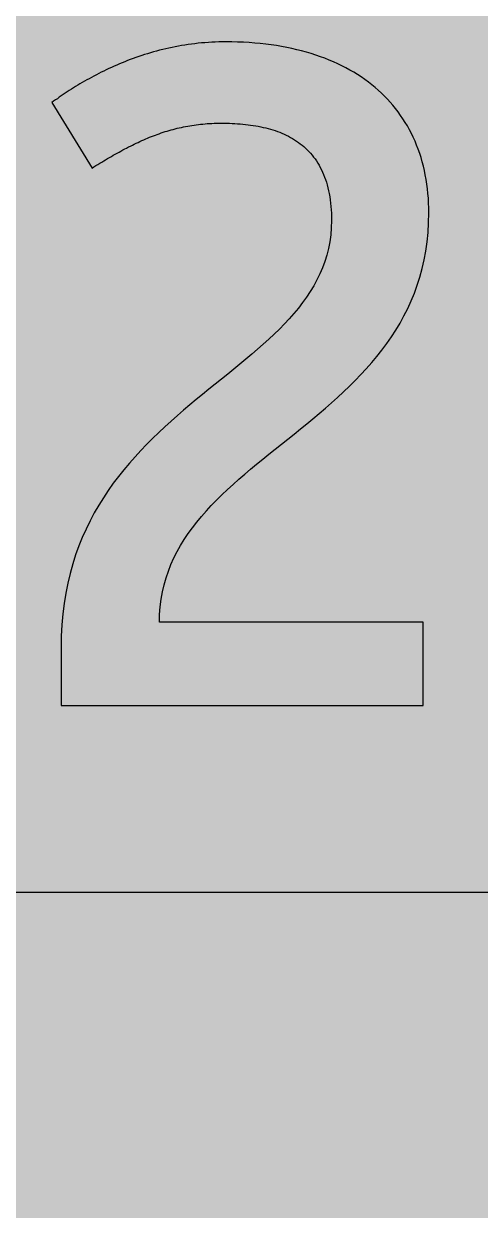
# Model space of a CAD drawing. Header units: millimetres. Extents: x 0 to 183, y 0 to 141.
# Drawn here: x 84.31 to 101.53, y 72.72 to 117.5 of the extents above; entities that cross this region are included whole.
import ezdxf

# ---------------------------------------------------------------- set-up
doc = ezdxf.new("R2010")
doc.units = ezdxf.units.MM

msp = doc.modelspace()

# ---------------------------------------------------------------- hatches: boundary and pattern name
for color, points in [(254, [(14.1633, 0.0536), (13.9878, 0.0533), (13.8125, 0.0559), (13.6373, 0.061), (13.462, 0.0686), (13.2893, 0.0787), (13.114, 0.0914), (12.9413, 0.1041), (12.7686, 0.1219), (12.5959, 0.1397), (12.4231, 0.16), (12.2504, 0.1829), (12.0777, 0.2057), (11.9075, 0.2337), (11.7373, 0.2616), (11.5672, 0.2921), (11.397, 0.3251), (11.2268, 0.3607), (11.0592, 0.3988), (10.8915, 0.4369), (10.7239, 0.4775), (10.5562, 0.5207), (10.3886, 0.5664), (10.2235, 0.6121), (10.0584, 0.6629), (9.8933, 0.7137), (9.7307, 0.7671), (9.5682, 0.8204), (9.4056, 0.8788), (9.2431, 0.9373), (9.083, 0.9982), (8.923, 1.0617), (8.763, 1.1252), (8.6055, 1.1938), (8.4455, 1.2624), (8.2906, 1.331), (8.1331, 1.4046), (7.9781, 1.4783), (7.8232, 1.5545), (7.6708, 1.6332), (7.5184, 1.7145), (7.366, 1.7958), (7.2161, 1.8796), (7.0663, 1.966), (6.919, 2.0523), (6.7716, 2.1438), (6.6243, 2.2352), (6.4795, 2.3266), (6.3348, 2.4232), (6.19, 2.5197), (6.0477, 2.6187), (5.908, 2.7178), (5.7683, 2.8194), (5.6286, 2.9235), (5.4915, 3.0302), (5.3543, 3.1369), (5.2197, 3.2461), (5.0851, 3.3579), (4.953, 3.4722), (4.8209, 3.5865), (4.6914, 3.7033), (4.5644, 3.8202), (4.4348, 3.9395), (4.3104, 4.0615), (4.1859, 4.1859), (4.0615, 4.3104), (3.9395, 4.4348), (3.8202, 4.5618), (3.7033, 4.6914), (3.5865, 4.8209), (3.4722, 4.953), (3.3579, 5.0851), (3.2487, 5.2197), (3.1369, 5.3543), (3.0302, 5.4915), (2.9235, 5.6286), (2.8194, 5.7683), (2.7178, 5.908), (2.6187, 6.0477), (2.5197, 6.19), (2.4232, 6.3348), (2.3266, 6.477), (2.2352, 6.6243), (2.1438, 6.7691), (2.0523, 6.919), (1.966, 7.0663), (1.8796, 7.2161), (1.7958, 7.366), (1.7145, 7.5184), (1.6332, 7.6708), (1.5545, 7.8232), (1.4783, 7.9781), (1.4046, 8.1331), (1.331, 8.2906), (1.2598, 8.4455), (1.1913, 8.603), (1.1252, 8.763), (1.0592, 8.923), (0.9982, 9.083), (0.9373, 9.2431), (0.8763, 9.4056), (0.8204, 9.5682), (0.7645, 9.7307), (0.7112, 9.8933), (0.6604, 10.0584), (0.6121, 10.2235), (0.5639, 10.3911), (0.5207, 10.5562), (0.4775, 10.7239), (0.4343, 10.8915), (0.3962, 11.0592), (0.3607, 11.2268), (0.3251, 11.397), (0.2921, 11.5672), (0.2616, 11.7373), (0.2311, 11.9075), (0.2057, 12.0802), (0.1803, 12.2504), (0.1575, 12.4231), (0.1372, 12.5959), (0.1194, 12.7686), (0.1041, 12.9413), (0.0889, 13.1166), (0.0787, 13.2893), (0.0686, 13.4645), (0.061, 13.6373), (0.0559, 13.8125), (0.0508, 13.9878), (0.0508, 14.163), (0.0522, 127.0536), (0.0508, 127.2286), (0.0559, 127.4039), (0.061, 127.5766), (0.0686, 127.7518), (0.0787, 127.9271), (0.0889, 128.0998), (0.1041, 128.2725), (0.1194, 128.4478), (0.1372, 128.6205), (0.1575, 128.7907), (0.1803, 128.9634), (0.2057, 129.1361), (0.2311, 129.3063), (0.2616, 129.4765), (0.2921, 129.6467), (0.3251, 129.8169), (0.3607, 129.987), (0.3962, 130.1547), (0.4343, 130.3249), (0.4775, 130.49), (0.5207, 130.6576), (0.5639, 130.8252), (0.6121, 130.9903), (0.6604, 131.1554), (0.7112, 131.3205), (0.7645, 131.4831), (0.8204, 131.6482), (0.8763, 131.8082), (0.9373, 131.9708), (0.9982, 132.1308), (1.0592, 132.2934), (1.1252, 132.4508), (1.1913, 132.6109), (1.2598, 132.7683), (1.331, 132.9258), (1.4046, 133.0808), (1.4783, 133.2357), (1.5545, 133.3906), (1.6332, 133.543), (1.7145, 133.6954), (1.7958, 133.8478), (1.8796, 133.9977), (1.966, 134.1476), (2.0523, 134.2974), (2.1438, 134.4447), (2.2352, 134.5895), (2.3266, 134.7368), (2.4232, 134.8791), (2.5197, 135.0239), (2.6187, 135.1661), (2.7178, 135.3058), (2.8194, 135.4455), (2.9235, 135.5852), (3.0302, 135.7224), (3.1369, 135.8595), (3.2487, 135.9941), (3.3579, 136.1288), (3.4722, 136.2608), (3.5865, 136.3929), (3.7033, 136.5225), (3.8202, 136.652), (3.9395, 136.779), (4.0615, 136.9035), (4.1859, 137.0305), (4.3104, 137.1524), (4.4348, 137.2743), (4.5644, 137.3937), (4.6914, 137.5131), (4.8209, 137.6274), (4.953, 137.7442), (5.0851, 137.856), (5.2197, 137.9677), (5.3543, 138.0769), (5.4915, 138.1836), (5.6286, 138.2903), (5.7683, 138.3944), (5.908, 138.496), (6.0477, 138.5976), (6.19, 138.6942), (6.3348, 138.7932), (6.4795, 138.8872), (6.6243, 138.9812), (6.7716, 139.0726), (6.919, 139.1615), (7.0663, 139.2479), (7.2161, 139.3342), (7.366, 139.4181), (7.5184, 139.5019), (7.6708, 139.5806), (7.8232, 139.6594), (7.9781, 139.7356), (8.1331, 139.8092), (8.2906, 139.8829), (8.4455, 139.954), (8.6055, 140.0226), (8.763, 140.0886), (8.923, 140.1547), (9.083, 140.2182), (9.2431, 140.2791), (9.4056, 140.3375), (9.5682, 140.3934), (9.7307, 140.4493), (9.8933, 140.5026), (10.0584, 140.5534), (10.2235, 140.6017), (10.3886, 140.65), (10.5562, 140.6957), (10.7239, 140.7389), (10.8915, 140.7795), (11.0592, 140.8176), (11.2268, 140.8557), (11.397, 140.8887), (11.5672, 140.9217), (11.7373, 140.9522), (11.9075, 140.9827), (12.0777, 141.0081), (12.2504, 141.0335), (12.4231, 141.0564), (12.5959, 141.0767), (12.7686, 141.0945), (12.9413, 141.1097), (13.114, 141.1249), (13.2893, 141.1376), (13.462, 141.1453), (13.6373, 141.1529), (13.8125, 141.158), (13.9878, 141.163), (14.163, 141.163), (169.3855, 141.1647), (169.5602, 141.163), (169.7355, 141.158), (169.9108, 141.1529), (170.0835, 141.1453), (170.2587, 141.1376), (170.4315, 141.1249), (170.6067, 141.1097), (170.7794, 141.0945), (170.9522, 141.0767), (171.1249, 141.0564), (171.2976, 141.0335), (171.4678, 141.0081), (171.6405, 140.9827), (171.8107, 140.9522), (171.9809, 140.9217), (172.151, 140.8887), (172.3187, 140.8557), (172.4889, 140.8176), (172.6565, 140.7795), (172.8241, 140.7389), (172.9918, 140.6957), (173.1569, 140.65), (173.3245, 140.6017), (173.4896, 140.5534), (173.6522, 140.5026), (173.8173, 140.4493), (173.9798, 140.3934), (174.1424, 140.3375), (174.305, 140.2791), (174.465, 140.2182), (174.625, 140.1547), (174.785, 140.0886), (174.9425, 140.0226), (175.1025, 139.954), (175.2575, 139.8829), (175.4149, 139.8092), (175.5699, 139.7356), (175.7248, 139.6594), (175.8772, 139.5806), (176.0296, 139.5019), (176.182, 139.4181), (176.3319, 139.3342), (176.4817, 139.2479), (176.6291, 139.1615), (176.7764, 139.0726), (176.9237, 138.9812), (177.0685, 138.8872), (177.2133, 138.7932), (177.358, 138.6942), (177.5003, 138.5976), (177.64, 138.496), (177.7797, 138.3944), (177.9194, 138.2903), (178.0565, 138.1836), (178.1937, 138.0769), (178.3283, 137.9677), (178.4629, 137.856), (178.595, 137.7442), (178.7271, 137.6274), (178.8566, 137.5131), (178.9836, 137.3937), (179.1132, 137.2743), (179.2376, 137.1524), (179.3621, 137.0305), (179.4866, 136.9035), (179.6085, 136.779), (179.7279, 136.652), (179.8447, 136.5225), (179.9615, 136.3929), (180.0758, 136.2608), (180.1901, 136.1288), (180.2994, 135.9941), (180.4111, 135.8595), (180.5178, 135.7224), (180.6245, 135.5852), (180.7261, 135.4455), (180.8302, 135.3058), (180.9293, 135.1661), (181.0283, 135.0239), (181.1249, 134.8791), (181.2214, 134.7368), (181.3128, 134.5895), (181.4043, 134.4447), (181.4957, 134.2974), (181.5821, 134.1476), (181.6684, 133.9977), (181.7522, 133.8478), (181.8335, 133.6954), (181.9148, 133.543), (181.991, 133.3906), (182.0697, 133.2357), (182.1434, 133.0808), (182.2145, 132.9258), (182.2856, 132.7683), (182.3542, 132.6109), (182.4228, 132.4508), (182.4863, 132.2934), (182.5498, 132.1308), (182.6108, 131.9708), (182.6692, 131.8082), (182.7276, 131.6482), (182.7809, 131.4831), (182.8343, 131.3205), (182.8851, 131.1554), (182.9359, 130.9903), (182.9816, 130.8252), (183.0273, 130.6576), (183.0705, 130.49), (183.1111, 130.3249), (183.1492, 130.1547), (183.1873, 129.987), (183.2229, 129.8169), (183.2559, 129.6467), (183.2864, 129.4765), (183.3143, 129.3063), (183.3397, 129.1361), (183.3651, 128.9634), (183.388, 128.7907), (183.4083, 128.6205), (183.4261, 128.4478), (183.4413, 128.2725), (183.4566, 128.0998), (183.4693, 127.9271), (183.4769, 127.7518), (183.4845, 127.5766), (183.4921, 127.4039), (183.4947, 127.2286), (183.4947, 127.0533), (183.4967, 14.1647), (183.4947, 13.9878), (183.4921, 13.8125), (183.4845, 13.6373), (183.4769, 13.4645), (183.4693, 13.2893), (183.4566, 13.1166), (183.4413, 12.9413), (183.4261, 12.7686), (183.4083, 12.5959), (183.388, 12.4231), (183.3651, 12.2504), (183.3397, 12.0802), (183.3143, 11.9075), (183.2864, 11.7373), (183.2559, 11.5672), (183.2229, 11.397), (183.1873, 11.2268), (183.1492, 11.0592), (183.1111, 10.8915), (183.0705, 10.7239), (183.0273, 10.5562), (182.9816, 10.3911), (182.9359, 10.2235), (182.8851, 10.0584), (182.8343, 9.8933), (182.7809, 9.7307), (182.7276, 9.5682), (182.6692, 9.4056), (182.6108, 9.2431), (182.5498, 9.083), (182.4863, 8.923), (182.4228, 8.763), (182.3542, 8.603), (182.2856, 8.4455), (182.2145, 8.2906), (182.1434, 8.1331), (182.0697, 7.9781), (181.991, 7.8232), (181.9148, 7.6708), (181.8335, 7.5184), (181.7522, 7.366), (181.6684, 7.2161), (181.5821, 7.0663), (181.4957, 6.919), (181.4043, 6.7691), (181.3128, 6.6243), (181.2214, 6.477), (181.1249, 6.3348), (181.0283, 6.19), (180.9293, 6.0477), (180.8302, 5.908), (180.7261, 5.7683), (180.6245, 5.6286), (180.5178, 5.4915), (180.4111, 5.3543), (180.2994, 5.2197), (180.1901, 5.0851), (180.0758, 4.953), (179.9615, 4.8209), (179.8447, 4.6914), (179.7279, 4.5618), (179.6085, 4.4348), (179.4866, 4.3104), (179.3621, 4.1859), (179.2376, 4.0615), (179.1132, 3.9395), (178.9836, 3.8202), (178.8566, 3.7033), (178.7271, 3.5865), (178.595, 3.4722), (178.4629, 3.3579), (178.3283, 3.2461), (178.1937, 3.1369), (178.0565, 3.0302), (177.9194, 2.9235), (177.7797, 2.8194), (177.64, 2.7178), (177.5003, 2.6187), (177.358, 2.5197), (177.2133, 2.4232), (177.0685, 2.3266), (176.9237, 2.2352), (176.7764, 2.1438), (176.6291, 2.0523), (176.4817, 1.966), (176.3319, 1.8796), (176.182, 1.7958), (176.0296, 1.7145), (175.8772, 1.6332), (175.7248, 1.5545), (175.5699, 1.4783), (175.4149, 1.4046), (175.2575, 1.331), (175.1025, 1.2624), (174.9425, 1.1938), (174.785, 1.1252), (174.625, 1.0617), (174.465, 0.9982), (174.305, 0.9373), (174.1424, 0.8788), (173.9798, 0.8204), (173.8173, 0.7671), (173.6522, 0.7137), (173.4896, 0.6629), (173.3245, 0.6121), (173.1569, 0.5664), (172.9918, 0.5207), (172.8241, 0.4775), (172.6565, 0.4369), (172.4889, 0.3988), (172.3187, 0.3607), (172.151, 0.3251), (171.9809, 0.2921), (171.8107, 0.2616), (171.6405, 0.2337), (171.4678, 0.2057), (171.2976, 0.1829), (171.1249, 0.16), (170.9522, 0.1397), (170.7794, 0.1219), (170.6067, 0.1041), (170.4315, 0.0914), (170.2587, 0.0787), (170.0835, 0.0686), (169.9108, 0.061), (169.7355, 0.0559), (169.5602, 0.0533), (169.385, 0.0533)]), (22, [(63.5522, 84.7203), (63.4365, 84.7217), (63.3247, 84.7242), (63.213, 84.7319), (63.1012, 84.742), (62.9895, 84.7547), (62.8802, 84.77), (62.771, 84.7877), (62.6618, 84.8081), (62.5551, 84.8309), (62.4484, 84.8589), (62.3443, 84.8868), (62.2402, 84.9173), (62.136, 84.9503), (62.0344, 84.9859), (61.9354, 85.024), (61.8338, 85.0646), (61.7372, 85.1078), (61.6382, 85.1535), (61.5442, 85.2018), (61.4502, 85.25), (61.3562, 85.3034), (61.2648, 85.3567), (61.1734, 85.4126), (61.0845, 85.471), (60.9981, 85.532), (60.9117, 85.5955), (60.8279, 85.659), (60.7466, 85.725), (60.6654, 85.7936), (60.5866, 85.8647), (60.5079, 85.9358), (60.4342, 86.0095), (60.358, 86.0857), (60.2869, 86.1644), (60.2158, 86.2432), (60.1472, 86.3244), (60.0812, 86.4057), (60.0177, 86.4895), (59.9542, 86.5759), (59.8957, 86.6623), (59.8373, 86.7512), (59.7789, 86.8426), (59.7256, 86.934), (59.6748, 87.0255), (59.624, 87.1195), (59.5757, 87.216), (59.53, 87.3125), (59.4868, 87.4116), (59.4462, 87.5106), (59.4081, 87.6122), (59.3725, 87.7138), (59.3395, 87.818), (59.309, 87.9221), (59.2811, 88.0262), (59.2531, 88.1329), (59.2303, 88.2396), (59.2099, 88.3488), (59.1922, 88.458), (59.1769, 88.5673), (59.1642, 88.6765), (59.1541, 88.7882), (59.1464, 88.9025), (59.1439, 89.0143), (59.1414, 89.1286), (59.1425, 119.1161), (59.1439, 119.2276), (59.1464, 119.3419), (59.1541, 119.4537), (59.1642, 119.5654), (59.1769, 119.6772), (59.1922, 119.7864), (59.2099, 119.8956), (59.2303, 120.0023), (59.2531, 120.1115), (59.2811, 120.2157), (59.309, 120.3223), (59.3395, 120.4265), (59.3725, 120.5281), (59.4081, 120.6297), (59.4462, 120.7313), (59.4868, 120.8303), (59.53, 120.9294), (59.5757, 121.0259), (59.624, 121.1224), (59.6748, 121.2164), (59.7256, 121.3104), (59.7789, 121.4018), (59.8373, 121.4907), (59.8957, 121.5796), (59.9542, 121.6685), (60.0177, 121.7524), (60.0812, 121.8362), (60.1472, 121.92), (60.2158, 122.0013), (60.2869, 122.08), (60.358, 122.1562), (60.4342, 122.2324), (60.5079, 122.3061), (60.5866, 122.3797), (60.6654, 122.4483), (60.7466, 122.5169), (60.8279, 122.5829), (60.9117, 122.649), (60.9981, 122.7099), (61.0845, 122.7709), (61.1734, 122.8293), (61.2648, 122.8852), (61.3562, 122.9411), (61.4502, 122.9919), (61.5442, 123.0427), (61.6382, 123.0884), (61.7372, 123.1341), (61.8338, 123.1773), (61.9354, 123.2179), (62.0344, 123.256), (62.136, 123.2916), (62.2402, 123.3272), (62.3443, 123.3576), (62.4484, 123.3856), (62.5551, 123.411), (62.6618, 123.4338), (62.771, 123.4567), (62.8802, 123.4745), (62.9895, 123.4897), (63.1012, 123.5024), (63.213, 123.5126), (63.3247, 123.5177), (63.4365, 123.5227), (63.5508, 123.5253), (119.9967, 123.5258), (120.109, 123.5227), (120.2233, 123.5177), (120.335, 123.5126), (120.4468, 123.5024), (120.556, 123.4897), (120.6678, 123.4745), (120.777, 123.4567), (120.8837, 123.4338), (120.9929, 123.411), (121.097, 123.3856), (121.2037, 123.3576), (121.3079, 123.3272), (121.4095, 123.2916), (121.5111, 123.256), (121.6127, 123.2179), (121.7117, 123.1773), (121.8108, 123.1341), (121.9073, 123.0884), (122.0038, 123.0427), (122.0978, 122.9919), (122.1918, 122.9411), (122.2832, 122.8852), (122.3721, 122.8293), (122.461, 122.7709), (122.5474, 122.7099), (122.6337, 122.649), (122.7176, 122.5829), (122.8014, 122.5169), (122.8827, 122.4483), (122.9614, 122.3797), (123.0376, 122.3061), (123.1138, 122.2324), (123.1875, 122.1562), (123.2611, 122.08), (123.3297, 122.0013), (123.3983, 121.92), (123.4643, 121.8362), (123.5304, 121.7524), (123.5913, 121.6685), (123.6523, 121.5796), (123.7107, 121.4907), (123.7666, 121.4018), (123.8199, 121.3104), (123.8733, 121.2164), (123.9241, 121.1224), (123.9698, 121.0259), (124.0155, 120.9294), (124.0587, 120.8303), (124.0993, 120.7313), (124.1374, 120.6297), (124.173, 120.5281), (124.206, 120.4265), (124.239, 120.3223), (124.267, 120.2157), (124.2924, 120.1115), (124.3152, 120.0023), (124.3355, 119.8956), (124.3533, 119.7864), (124.3686, 119.6772), (124.3813, 119.5654), (124.3914, 119.4537), (124.399, 119.3419), (124.4041, 119.2276), (124.4041, 119.1158), (124.4064, 89.13), (124.4041, 89.0143), (124.399, 88.9025), (124.3914, 88.7882), (124.3813, 88.6765), (124.3686, 88.5673), (124.3533, 88.458), (124.3355, 88.3488), (124.3152, 88.2396), (124.2924, 88.1329), (124.267, 88.0262), (124.239, 87.9221), (124.206, 87.818), (124.173, 87.7138), (124.1374, 87.6122), (124.0993, 87.5106), (124.0587, 87.4116), (124.0155, 87.3125), (123.9698, 87.216), (123.9241, 87.1195), (123.8733, 87.0255), (123.8199, 86.934), (123.7666, 86.8426), (123.7107, 86.7512), (123.6523, 86.6623), (123.5913, 86.5759), (123.5304, 86.4895), (123.4643, 86.4057), (123.3983, 86.3244), (123.3297, 86.2432), (123.2611, 86.1644), (123.1875, 86.0857), (123.1138, 86.0095), (123.0376, 85.9358), (122.9614, 85.8647), (122.8827, 85.7936), (122.8014, 85.725), (122.7176, 85.659), (122.6337, 85.5955), (122.5474, 85.532), (122.461, 85.471), (122.3721, 85.4126), (122.2832, 85.3567), (122.1918, 85.3034), (122.0978, 85.25), (122.0038, 85.2018), (121.9073, 85.1535), (121.8108, 85.1078), (121.7117, 85.0646), (121.6127, 85.024), (121.5111, 84.9859), (121.4095, 84.9503), (121.3079, 84.9173), (121.2037, 84.8868), (121.097, 84.8589), (120.9929, 84.8309), (120.8837, 84.8081), (120.777, 84.7877), (120.6678, 84.77), (120.556, 84.7547), (120.4468, 84.742), (120.335, 84.7319), (120.2233, 84.7242), (120.109, 84.7217), (119.9947, 84.7192)]), (254, [(91.7582, 113.7525), (91.8616, 113.7514), (91.9632, 113.7488), (92.0674, 113.7463), (92.169, 113.7437), (92.2706, 113.7387), (92.3722, 113.731), (92.4738, 113.7234), (92.5728, 113.7158), (92.6719, 113.7056), (92.771, 113.6929), (92.87, 113.6802), (92.9665, 113.6675), (93.0605, 113.6498), (93.157, 113.6345), (93.251, 113.6142), (93.345, 113.5939), (93.4364, 113.5736), (93.5279, 113.5482), (93.6168, 113.5253), (93.7057, 113.4974), (93.7946, 113.4694), (93.8809, 113.4389), (93.9648, 113.4059), (94.0486, 113.3729), (94.1324, 113.3348), (94.2137, 113.2967), (94.2924, 113.2586), (94.3712, 113.2154), (94.4499, 113.1722), (94.5236, 113.1265), (94.5972, 113.0783), (94.6709, 113.0275), (94.742, 112.9767), (94.8106, 112.9208), (94.8766, 112.8649), (94.9427, 112.8065), (95.0062, 112.743), (95.0697, 112.6795), (95.1281, 112.6134), (95.1865, 112.5449), (95.2424, 112.4737), (95.2983, 112.4001), (95.3491, 112.3264), (95.3999, 112.2477), (95.4481, 112.1664), (95.4938, 112.0826), (95.5396, 111.9962), (95.5802, 111.9048), (95.6208, 111.8133), (95.6564, 111.7194), (95.692, 111.6228), (95.725, 111.5212), (95.7555, 111.4196), (95.7834, 111.313), (95.8088, 111.2037), (95.8317, 111.092), (95.852, 110.9751), (95.8698, 110.8583), (95.8825, 110.7364), (95.8952, 110.6119), (95.9053, 110.4849), (95.9129, 110.3554), (95.918, 110.2208), (95.918, 110.0836), (95.9104, 109.8067), (95.8901, 109.54), (95.852, 109.2784), (95.8037, 109.0219), (95.7402, 108.7755), (95.6666, 108.5317), (95.5802, 108.2954), (95.4811, 108.0643), (95.3694, 107.8382), (95.25, 107.6173), (95.1179, 107.4014), (94.9782, 107.188), (94.8284, 106.9797), (94.6683, 106.774), (94.5007, 106.5733), (94.3254, 106.3727), (94.1426, 106.1771), (93.9521, 105.9815), (93.7565, 105.791), (93.5533, 105.6005), (93.345, 105.41), (93.1316, 105.222), (92.9157, 105.0341), (92.6922, 104.8461), (92.4662, 104.6582), (92.2376, 104.4702), (92.0064, 104.2822), (91.7727, 104.0917), (91.5365, 103.9012), (91.2978, 103.7082), (91.059, 103.5152), (90.8202, 103.3196), (90.5815, 103.1189), (90.3427, 102.9183), (90.1065, 102.7125), (89.8703, 102.5042), (89.6366, 102.2934), (89.4055, 102.075), (89.1743, 101.8565), (88.9483, 101.6305), (88.7273, 101.3993), (88.5088, 101.1631), (88.2955, 100.9218), (88.0872, 100.6729), (87.8865, 100.4189), (87.6884, 100.1598), (87.5005, 99.8906), (87.3176, 99.6163), (87.1423, 99.3318), (86.9747, 99.0422), (86.8147, 98.7425), (86.6648, 98.4352), (86.5226, 98.1202), (86.393, 97.7951), (86.2711, 97.4598), (86.1619, 97.1144), (86.0628, 96.7588), (85.9765, 96.393), (85.9003, 96.0171), (85.8393, 95.6285), (85.7885, 95.2297), (85.7529, 94.8182), (85.7301, 94.3966), (85.725, 93.9622), (85.725, 91.7758), (99.3771, 91.7758), (99.3771, 94.9149), (89.4292, 94.9149), (89.4359, 95.2119), (89.4563, 95.504), (89.4918, 95.7859), (89.5426, 96.0628), (89.6036, 96.332), (89.6798, 96.5937), (89.7661, 96.8477), (89.8652, 97.0991), (89.9744, 97.343), (90.0938, 97.5817), (90.2259, 97.8129), (90.3656, 98.0415), (90.5154, 98.265), (90.6729, 98.4834), (90.8406, 98.6993), (91.0158, 98.9101), (91.1987, 99.1184), (91.3867, 99.3242), (91.5822, 99.5248), (91.7854, 99.7229), (91.9912, 99.9211), (92.2045, 100.1166), (92.4204, 100.3097), (92.644, 100.5002), (92.8675, 100.6907), (93.0961, 100.8812), (93.3272, 101.0691), (93.5609, 101.2596), (93.7946, 101.4476), (94.0333, 101.6381), (94.2696, 101.8261), (94.5083, 102.0166), (94.7471, 102.2096), (94.9833, 102.4026), (95.2195, 102.5982), (95.4557, 102.7963), (95.6894, 102.997), (95.9206, 103.1977), (96.1492, 103.4034), (96.3727, 103.6117), (96.5937, 103.825), (96.8121, 104.0409), (97.0255, 104.2619), (97.2312, 104.4854), (97.4344, 104.7166), (97.63, 104.9503), (97.8179, 105.189), (98.0008, 105.4354), (98.1761, 105.6869), (98.3412, 105.9434), (98.5012, 106.2076), (98.6511, 106.4793), (98.7908, 106.7562), (98.9228, 107.0432), (99.0422, 107.3353), (99.1514, 107.635), (99.2505, 107.9449), (99.3369, 108.2624), (99.4131, 108.5901), (99.474, 108.9254), (99.5223, 109.2708), (99.5578, 109.6239), (99.5807, 109.9896), (99.5883, 110.363), (99.5858, 110.551), (99.5807, 110.7364), (99.5705, 110.9193), (99.5553, 111.0996), (99.5375, 111.2774), (99.5147, 111.4527), (99.4867, 111.6254), (99.4562, 111.7956), (99.4207, 111.9657), (99.3826, 112.1308), (99.3394, 112.2934), (99.2937, 112.4534), (99.2429, 112.6109), (99.187, 112.7658), (99.1286, 112.9208), (99.0676, 113.0706), (99.0016, 113.218), (98.9305, 113.3627), (98.8568, 113.505), (98.7781, 113.6447), (98.6968, 113.7818), (98.613, 113.9139), (98.5241, 114.046), (98.4301, 114.1755), (98.3336, 114.3), (98.2345, 114.4245), (98.1304, 114.5438), (98.0237, 114.6607), (97.9145, 114.775), (97.8002, 114.8867), (97.6808, 114.996), (97.5589, 115.1001), (97.4344, 115.2042), (97.3074, 115.3033), (97.1753, 115.3998), (97.0382, 115.4938), (96.901, 115.5852), (96.7588, 115.6716), (96.6114, 115.7554), (96.4641, 115.8392), (96.3117, 115.9154), (96.1542, 115.9916), (95.9968, 116.0653), (95.8342, 116.1339), (95.6691, 116.1999), (95.4989, 116.2609), (95.3287, 116.3218), (95.1535, 116.3777), (94.9757, 116.4311), (94.7928, 116.4793), (94.6099, 116.525), (94.422, 116.5682), (94.2289, 116.6089), (94.0359, 116.6444), (93.8403, 116.6774), (93.6396, 116.7079), (93.4364, 116.7333), (93.2307, 116.7562), (93.0224, 116.7765), (92.8091, 116.7917), (92.5957, 116.8044), (92.3773, 116.8121), (92.1563, 116.8197), (91.9328, 116.8197), (91.8007, 116.8197), (91.6661, 116.8171), (91.5365, 116.8121), (91.4044, 116.807), (91.2749, 116.7994), (91.1454, 116.7892), (91.0184, 116.779), (90.8888, 116.7663), (90.7644, 116.7511), (90.6374, 116.7359), (90.5129, 116.7181), (90.391, 116.7003), (90.2665, 116.68), (90.1471, 116.6571), (90.0252, 116.6343), (89.9058, 116.6114), (89.7865, 116.586), (89.6696, 116.5581), (89.5528, 116.5301), (89.4359, 116.5022), (89.3216, 116.4717), (89.2073, 116.4412), (89.0956, 116.4082), (88.9813, 116.3726), (88.8721, 116.3396), (88.7603, 116.3041), (88.6536, 116.266), (88.5444, 116.2304), (88.4377, 116.1923), (88.331, 116.1517), (88.2269, 116.111), (88.1228, 116.0704), (88.0212, 116.0297), (87.9196, 115.9866), (87.818, 115.9434), (87.7189, 115.9002), (87.6198, 115.8545), (87.5208, 115.8088), (87.4243, 115.763), (87.3303, 115.7173), (87.2363, 115.6716), (87.1423, 115.6233), (87.0509, 115.5751), (86.9594, 115.5294), (86.868, 115.4786), (86.7791, 115.4303), (86.6927, 115.382), (86.6038, 115.3312), (86.52, 115.283), (86.4337, 115.2322), (86.3524, 115.1814), (86.2686, 115.1331), (86.1873, 115.0823), (86.1085, 115.0315), (86.0298, 114.9807), (85.9511, 114.9299), (85.8749, 114.8791), (85.7987, 114.8283), (85.725, 114.7775), (85.6513, 114.7267), (85.5802, 114.6759), (85.5091, 114.6277), (85.4405, 114.5769), (85.3719, 114.5261), (86.8895, 112.0592), (86.962, 112.1029), (87.0356, 112.1486), (87.1093, 112.1943), (87.183, 112.2401), (87.2566, 112.2832), (87.3303, 112.329), (87.4014, 112.3721), (87.4751, 112.4153), (87.5462, 112.456), (87.6198, 112.4991), (87.691, 112.5398), (87.7646, 112.5804), (87.8357, 112.6211), (87.9069, 112.6617), (87.978, 112.6998), (88.0516, 112.7404), (88.1228, 112.7785), (88.1939, 112.8141), (88.265, 112.8522), (88.3361, 112.8878), (88.4098, 112.9233), (88.4809, 112.9589), (88.552, 112.9944), (88.6231, 113.0275), (88.6968, 113.0605), (88.7679, 113.0935), (88.839, 113.1265), (88.9127, 113.157), (88.9838, 113.1875), (89.0575, 113.218), (89.1311, 113.2459), (89.2023, 113.2738), (89.2759, 113.3018), (89.3496, 113.3297), (89.4232, 113.3551), (89.4969, 113.3805), (89.5731, 113.4059), (89.6468, 113.4313), (89.723, 113.4542), (89.7966, 113.477), (89.8728, 113.4974), (89.949, 113.5177), (90.0252, 113.538), (90.104, 113.5583), (90.1802, 113.5761), (90.2589, 113.5939), (90.3376, 113.6091), (90.4164, 113.6244), (90.4951, 113.6396), (90.5739, 113.6548), (90.6551, 113.6675), (90.7364, 113.6802), (90.8177, 113.6904), (90.899, 113.7006), (90.9828, 113.7107), (91.0666, 113.7183), (91.1504, 113.726), (91.2343, 113.7336), (91.3206, 113.7387), (91.4044, 113.7437), (91.4933, 113.7463), (91.5797, 113.7488), (91.6686, 113.7514), (91.7575, 113.7514)])]:
    msp.add_hatch(color=color).paths.add_polyline_path(points)

# ---------------------------------------------------------------- linework, layer by layer
at = {"color": 254}
msp.add_lwpolyline([(91.7582, 113.7525), (91.8616, 113.7514), (91.9632, 113.7488), (92.0674, 113.7463), (92.169, 113.7437), (92.2706, 113.7387), (92.3722, 113.731), (92.4738, 113.7234), (92.5728, 113.7158), (92.6719, 113.7056), (92.771, 113.6929), (92.87, 113.6802), (92.9665, 113.6675), (93.0605, 113.6498), (93.157, 113.6345), (93.251, 113.6142), (93.345, 113.5939), (93.4364, 113.5736), (93.5279, 113.5482), (93.6168, 113.5253), (93.7057, 113.4974), (93.7946, 113.4694), (93.8809, 113.4389), (93.9648, 113.4059), (94.0486, 113.3729), (94.1324, 113.3348), (94.2137, 113.2967), (94.2924, 113.2586), (94.3712, 113.2154), (94.4499, 113.1722), (94.5236, 113.1265), (94.5972, 113.0783), (94.6709, 113.0275), (94.742, 112.9767), (94.8106, 112.9208), (94.8766, 112.8649), (94.9427, 112.8065), (95.0062, 112.743), (95.0697, 112.6795), (95.1281, 112.6134), (95.1865, 112.5449), (95.2424, 112.4737), (95.2983, 112.4001), (95.3491, 112.3264), (95.3999, 112.2477), (95.4481, 112.1664), (95.4938, 112.0826), (95.5396, 111.9962), (95.5802, 111.9048), (95.6208, 111.8133), (95.6564, 111.7194), (95.692, 111.6228), (95.725, 111.5212), (95.7555, 111.4196), (95.7834, 111.313), (95.8088, 111.2037), (95.8317, 111.092), (95.852, 110.9751), (95.8698, 110.8583), (95.8825, 110.7364), (95.8952, 110.6119), (95.9053, 110.4849), (95.9129, 110.3554), (95.918, 110.2208), (95.918, 110.0836), (95.9104, 109.8067), (95.8901, 109.54), (95.852, 109.2784), (95.8037, 109.0219), (95.7402, 108.7755), (95.6666, 108.5317), (95.5802, 108.2954), (95.4811, 108.0643), (95.3694, 107.8382), (95.25, 107.6173), (95.1179, 107.4014), (94.9782, 107.188), (94.8284, 106.9797), (94.6683, 106.774), (94.5007, 106.5733), (94.3254, 106.3727), (94.1426, 106.1771), (93.9521, 105.9815), (93.7565, 105.791), (93.5533, 105.6005), (93.345, 105.41), (93.1316, 105.222), (92.9157, 105.0341), (92.6922, 104.8461), (92.4662, 104.6582), (92.2376, 104.4702), (92.0064, 104.2822), (91.7727, 104.0917), (91.5365, 103.9012), (91.2978, 103.7082), (91.059, 103.5152), (90.8202, 103.3196), (90.5815, 103.1189), (90.3427, 102.9183), (90.1065, 102.7125), (89.8703, 102.5042), (89.6366, 102.2934), (89.4055, 102.075), (89.1743, 101.8565), (88.9483, 101.6305), (88.7273, 101.3993), (88.5088, 101.1631), (88.2955, 100.9218), (88.0872, 100.6729), (87.8865, 100.4189), (87.6884, 100.1598), (87.5005, 99.8906), (87.3176, 99.6163), (87.1423, 99.3318), (86.9747, 99.0422), (86.8147, 98.7425), (86.6648, 98.4352), (86.5226, 98.1202), (86.393, 97.7951), (86.2711, 97.4598), (86.1619, 97.1144), (86.0628, 96.7588), (85.9765, 96.393), (85.9003, 96.0171), (85.8393, 95.6285), (85.7885, 95.2297), (85.7529, 94.8182), (85.7301, 94.3966), (85.725, 93.9622), (85.725, 91.7758), (99.3771, 91.7758), (99.3771, 94.9149), (89.4292, 94.9149), (89.4359, 95.2119), (89.4563, 95.504), (89.4918, 95.7859), (89.5426, 96.0628), (89.6036, 96.332), (89.6798, 96.5937), (89.7661, 96.8477), (89.8652, 97.0991), (89.9744, 97.343), (90.0938, 97.5817), (90.2259, 97.8129), (90.3656, 98.0415), (90.5154, 98.265), (90.6729, 98.4834), (90.8406, 98.6993), (91.0158, 98.9101), (91.1987, 99.1184), (91.3867, 99.3242), (91.5822, 99.5248), (91.7854, 99.7229), (91.9912, 99.9211), (92.2045, 100.1166), (92.4204, 100.3097), (92.644, 100.5002), (92.8675, 100.6907), (93.0961, 100.8812), (93.3272, 101.0691), (93.5609, 101.2596), (93.7946, 101.4476), (94.0333, 101.6381), (94.2696, 101.8261), (94.5083, 102.0166), (94.7471, 102.2096), (94.9833, 102.4026), (95.2195, 102.5982), (95.4557, 102.7963), (95.6894, 102.997), (95.9206, 103.1977), (96.1492, 103.4034), (96.3727, 103.6117), (96.5937, 103.825), (96.8121, 104.0409), (97.0255, 104.2619), (97.2312, 104.4854), (97.4344, 104.7166), (97.63, 104.9503), (97.8179, 105.189), (98.0008, 105.4354), (98.1761, 105.6869), (98.3412, 105.9434), (98.5012, 106.2076), (98.6511, 106.4793), (98.7908, 106.7562), (98.9228, 107.0432), (99.0422, 107.3353), (99.1514, 107.635), (99.2505, 107.9449), (99.3369, 108.2624), (99.4131, 108.5901), (99.474, 108.9254), (99.5223, 109.2708), (99.5578, 109.6239), (99.5807, 109.9896), (99.5883, 110.363), (99.5858, 110.551), (99.5807, 110.7364), (99.5705, 110.9193), (99.5553, 111.0996), (99.5375, 111.2774), (99.5147, 111.4527), (99.4867, 111.6254), (99.4562, 111.7956), (99.4207, 111.9657), (99.3826, 112.1308), (99.3394, 112.2934), (99.2937, 112.4534), (99.2429, 112.6109), (99.187, 112.7658), (99.1286, 112.9208), (99.0676, 113.0706), (99.0016, 113.218), (98.9305, 113.3627), (98.8568, 113.505), (98.7781, 113.6447), (98.6968, 113.7818), (98.613, 113.9139), (98.5241, 114.046), (98.4301, 114.1755), (98.3336, 114.3), (98.2345, 114.4245), (98.1304, 114.5438), (98.0237, 114.6607), (97.9145, 114.775), (97.8002, 114.8867), (97.6808, 114.996), (97.5589, 115.1001), (97.4344, 115.2042), (97.3074, 115.3033), (97.1753, 115.3998), (97.0382, 115.4938), (96.901, 115.5852), (96.7588, 115.6716), (96.6114, 115.7554), (96.4641, 115.8392), (96.3117, 115.9154), (96.1542, 115.9916), (95.9968, 116.0653), (95.8342, 116.1339), (95.6691, 116.1999), (95.4989, 116.2609), (95.3287, 116.3218), (95.1535, 116.3777), (94.9757, 116.4311), (94.7928, 116.4793), (94.6099, 116.525), (94.422, 116.5682), (94.2289, 116.6089), (94.0359, 116.6444), (93.8403, 116.6774), (93.6396, 116.7079), (93.4364, 116.7333), (93.2307, 116.7562), (93.0224, 116.7765), (92.8091, 116.7917), (92.5957, 116.8044), (92.3773, 116.8121), (92.1563, 116.8197), (91.9328, 116.8197), (91.8007, 116.8197), (91.6661, 116.8171), (91.5365, 116.8121), (91.4044, 116.807), (91.2749, 116.7994), (91.1454, 116.7892), (91.0184, 116.779), (90.8888, 116.7663), (90.7644, 116.7511), (90.6374, 116.7359), (90.5129, 116.7181), (90.391, 116.7003), (90.2665, 116.68), (90.1471, 116.6571), (90.0252, 116.6343), (89.9058, 116.6114), (89.7865, 116.586), (89.6696, 116.5581), (89.5528, 116.5301), (89.4359, 116.5022), (89.3216, 116.4717), (89.2073, 116.4412), (89.0956, 116.4082), (88.9813, 116.3726), (88.8721, 116.3396), (88.7603, 116.3041), (88.6536, 116.266), (88.5444, 116.2304), (88.4377, 116.1923), (88.331, 116.1517), (88.2269, 116.111), (88.1228, 116.0704), (88.0212, 116.0297), (87.9196, 115.9866), (87.818, 115.9434), (87.7189, 115.9002), (87.6198, 115.8545), (87.5208, 115.8088), (87.4243, 115.763), (87.3303, 115.7173), (87.2363, 115.6716), (87.1423, 115.6233), (87.0509, 115.5751), (86.9594, 115.5294), (86.868, 115.4786), (86.7791, 115.4303), (86.6927, 115.382), (86.6038, 115.3312), (86.52, 115.283), (86.4337, 115.2322), (86.3524, 115.1814), (86.2686, 115.1331), (86.1873, 115.0823), (86.1085, 115.0315), (86.0298, 114.9807), (85.9511, 114.9299), (85.8749, 114.8791), (85.7987, 114.8283), (85.725, 114.7775), (85.6513, 114.7267), (85.5802, 114.6759), (85.5091, 114.6277), (85.4405, 114.5769), (85.3719, 114.5261), (86.8895, 112.0592), (86.962, 112.1029), (87.0356, 112.1486), (87.1093, 112.1943), (87.183, 112.2401), (87.2566, 112.2832), (87.3303, 112.329), (87.4014, 112.3721), (87.4751, 112.4153), (87.5462, 112.456), (87.6198, 112.4991), (87.691, 112.5398), (87.7646, 112.5804), (87.8357, 112.6211), (87.9069, 112.6617), (87.978, 112.6998), (88.0516, 112.7404), (88.1228, 112.7785), (88.1939, 112.8141), (88.265, 112.8522), (88.3361, 112.8878), (88.4098, 112.9233), (88.4809, 112.9589), (88.552, 112.9944), (88.6231, 113.0275), (88.6968, 113.0605), (88.7679, 113.0935), (88.839, 113.1265), (88.9127, 113.157), (88.9838, 113.1875), (89.0575, 113.218), (89.1311, 113.2459), (89.2023, 113.2738), (89.2759, 113.3018), (89.3496, 113.3297), (89.4232, 113.3551), (89.4969, 113.3805), (89.5731, 113.4059), (89.6468, 113.4313), (89.723, 113.4542), (89.7966, 113.477), (89.8728, 113.4974), (89.949, 113.5177), (90.0252, 113.538), (90.104, 113.5583), (90.1802, 113.5761), (90.2589, 113.5939), (90.3376, 113.6091), (90.4164, 113.6244), (90.4951, 113.6396), (90.5739, 113.6548), (90.6551, 113.6675), (90.7364, 113.6802), (90.8177, 113.6904), (90.899, 113.7006), (90.9828, 113.7107), (91.0666, 113.7183), (91.1504, 113.726), (91.2343, 113.7336), (91.3206, 113.7387), (91.4044, 113.7437), (91.4933, 113.7463), (91.5797, 113.7488), (91.6686, 113.7514), (91.7575, 113.7514), (91.7582, 113.7525)], dxfattribs=at)
at = {"color": 22}
msp.add_lwpolyline([(119.9947, 84.7192), (63.5522, 84.7203)], dxfattribs=at)

doc.saveas('drawing.dxf')
